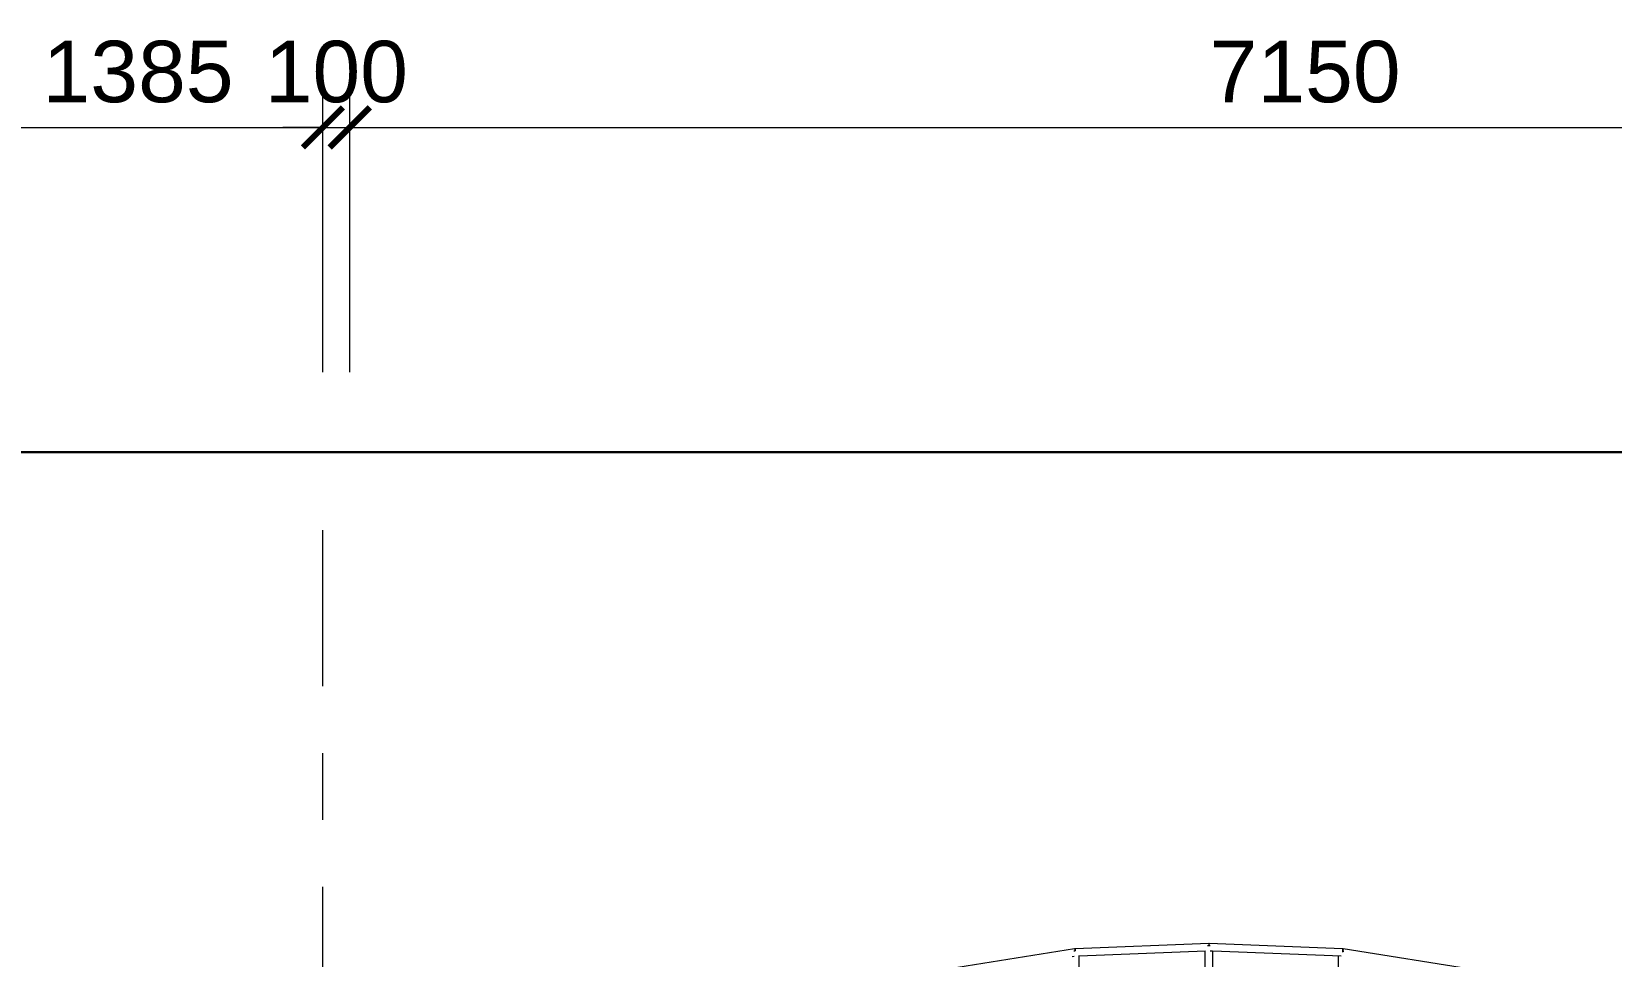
# Model space of a CAD drawing. Header units: millimetres. Extents: x 886808 to 1650903, y -1008069 to 230892.
# Drawn here: x 1040581 to 1046493, y -398468 to -395009 of the extents above; entities that cross this region are included whole.
import ezdxf

# ---------------------------------------------------------------- set-up
doc = ezdxf.new("R2010")
doc.units = ezdxf.units.MM
doc.linetypes.add('CENTER', pattern=[2, 1.25, -0.25, 0.25, -0.25])
doc.layers.get('0').update_dxf_attribs({"lineweight": 0})
for name, color, linetype, lineweight in [('8l NET TO', 8, 'Continuous', 9), ('A-Wall', 113, 'Continuous', 30), ('A_Dim', 8, 'Continuous', 5)]:
    doc.layers.add(name, color=color, linetype=linetype, lineweight=lineweight)
doc.styles.add('TIÊU ĐỀ', font='arial.ttf', dxfattribs={"height": 230})
doc.dimstyles.new('1-100', dxfattribs={"dimtxt": 230, "dimasz": 150, "dimexe": 150, "dimexo": 300, "dimgap": 90, "dimtad": 1, "dimdec": 0, "dimrnd": 5, "dimzin": 0, "dimtxsty": 'TIÊU ĐỀ', "dimblk": 'ARCHTICK', "dimcen": 100, "dimdle": 120, "dimclrd": 256, "dimclre": 256, "dimclrt": 2, "dimadec": 0, "dimazin": 0, "dimtfac": 1, "dimtdec": 0, "dimtix": 1, "dimtmove": 1, "dimatfit": 3, "dimldrblk": 'OPEN30', "dimfxl": 900, "dimtolj": 1, "dimtzin": 0, "dimlwd": 13, "dimlwe": 13, "dimarcsym": 1})

# ---------------------------------------------------------------- blocks, each defined once
blk = doc.blocks.new('_ArchTick')
at = {"color": 0, "linetype": 'ByBlock', "const_width": 0.15}
blk.add_lwpolyline([(-0.5, -0.5), (0.5, 0.5)], dxfattribs=at)
blk = doc.blocks.new('*D336')
at = {"layer": 'A_Dim', "lineweight": 13, "transparency": 16777216}
for p, q in [((1040287.6, -396282.5), (1040287.6, -395217)), ((1041671.4, -396282.5), (1041671.4, -395217)), ((1040167.6, -395367), (1041791.4, -395367))]:
    blk.add_line(p, q, dxfattribs=at)
at = {"layer": 'Defpoints', "color": 0, "transparency": 16777216}
for p in [(1041671.4, -395367), (1040287.6, -396582.5), (1041671.4, -396582.5)]:
    blk.add_point(p, dxfattribs=at)
at = {"layer": 'A_Dim', "lineweight": 13, "transparency": 16777216, "xscale": 150, "yscale": 150, "zscale": 150, "rotation": 180}
blk.add_blockref('_ArchTick', (1040287.6, -395367), dxfattribs=at)
at = {"layer": 'A_Dim', "lineweight": 13, "transparency": 16777216, "xscale": 150, "yscale": 150, "zscale": 150}
blk.add_blockref('_ArchTick', (1041671.4, -395367), dxfattribs=at)
at = {"layer": 'A_Dim', "color": 2, "transparency": 16777216, "insert": (1040979.5, -395159.5), "char_height": 230, "attachment_point": 5, "style": 'TIÊU ĐỀ'}
blk.add_mtext('\\A1;1385', dxfattribs=at)
blk = doc.blocks.new('_Open30')
at = {"color": 0, "linetype": 'ByBlock', "lineweight": -2}
for p, q in [((-1, 0.268), (0, 0)), ((0, 0), (-1, -0.268)), ((0, 0), (-1, 0))]:
    blk.add_line(p, q, dxfattribs=at)
blk = doc.blocks.new('*D337')
at = {"layer": 'A_Dim', "lineweight": 13, "transparency": 16777216}
for p, q in [((1041671.4, -396282.5), (1041671.4, -395217)), ((1041771.4, -396282.5), (1041771.4, -395217)), ((1041671.4, -395367), (1041521.4, -395367)), ((1041671.4, -395367), (1041771.4, -395367)), ((1041771.4, -395367), (1041921.4, -395367))]:
    blk.add_line(p, q, dxfattribs=at)
at = {"layer": 'Defpoints', "color": 0, "transparency": 16777216}
for p in [(1041771.4, -395367), (1041671.4, -396582.5), (1041771.4, -396582.5)]:
    blk.add_point(p, dxfattribs=at)
at = {"layer": 'A_Dim', "lineweight": 13, "transparency": 16777216, "xscale": 150, "yscale": 150, "zscale": 150}
blk.add_blockref('_ArchTick', (1041671.4, -395367), dxfattribs=at)
at = {"layer": 'A_Dim', "lineweight": 13, "transparency": 16777216, "xscale": 150, "yscale": 150, "zscale": 150, "rotation": 180}
blk.add_blockref('_ArchTick', (1041771.4, -395367), dxfattribs=at)
at = {"layer": 'A_Dim', "color": 2, "transparency": 16777216, "insert": (1041721.4, -395159.6), "char_height": 230, "attachment_point": 5, "style": 'TIÊU ĐỀ'}
blk.add_mtext('\\A1;100', dxfattribs=at)
blk = doc.blocks.new('*D721')
at = {"layer": 'A_Dim', "lineweight": 13, "transparency": 16777216}
for p, q in [((1041771.4, -396282.5), (1041771.4, -395217)), ((1048921.4, -396282.5), (1048921.4, -395217)), ((1041651.4, -395367), (1049041.4, -395367))]:
    blk.add_line(p, q, dxfattribs=at)
at = {"layer": 'Defpoints', "color": 0, "transparency": 16777216}
for p in [(1048921.4, -395367), (1041771.4, -396582.5), (1048921.4, -396582.5)]:
    blk.add_point(p, dxfattribs=at)
at = {"layer": 'A_Dim', "lineweight": 13, "transparency": 16777216, "xscale": 150, "yscale": 150, "zscale": 150, "rotation": 180}
blk.add_blockref('_ArchTick', (1041771.4, -395367), dxfattribs=at)
at = {"layer": 'A_Dim', "lineweight": 13, "transparency": 16777216, "xscale": 150, "yscale": 150, "zscale": 150}
blk.add_blockref('_ArchTick', (1048921.4, -395367), dxfattribs=at)
at = {"layer": 'A_Dim', "color": 2, "transparency": 16777216, "insert": (1045346.4, -395159.6), "char_height": 230, "attachment_point": 5, "style": 'TIÊU ĐỀ'}
blk.add_mtext('\\A1;7150', dxfattribs=at)
blk = doc.blocks.new('A$C41046D4A')
at = {"transparency": 33554636}
for p, q in [((3312.7, 6663.9), (3812.7, 6743.9)), ((3812.7, 6743.9), (3813.6, 6744)), ((3812.7, 6743.9), (3814.2, 6734.8)), ((3813.6, 6744), (3814.4, 6744)), ((3814.4, 6744), (4314.4, 6764)), ((3814.4, 6744), (3814.8, 6734.8)), ((4310.3, 6754.7), (4310.4, 6754.7)), ((4310.4, 6754.7), (4314.8, 6754.7)), ((4314.4, 6764), (4315, 6764)), ((4314.4, 6764), (4314.8, 6754.7)), ((4314.8, 6754.7), (4315.2, 6754.7)), ((4315, 6764), (4315.6, 6764)), ((4315.6, 6764), (4315.2, 6754.7)), ((4315.2, 6754.7), (4319.6, 6754.7)), ((4315.6, 6764), (4815.6, 6744)), ((4319.6, 6754.7), (4319.7, 6754.7)), ((4815.6, 6744), (4815.2, 6734.3)), ((4815.6, 6744), (4816.4, 6744)), ((4817.3, 6743.9), (4815.7, 6734.2)), ((4816.4, 6744), (4817.3, 6743.9)), ((4817.3, 6743.9), (5317.3, 6663.9)), ((3802.9, 6713.4), (3810.4, 6714.6)), ((3810.1, 6734.7), (3810.4, 6734.8)), ((3810.4, 6734.8), (3814.2, 6734.8)), ((3814.2, 6734.8), (3814.8, 6734.8)), ((3827.1, 6716), (3830, 6716.1)), ((3830, 6716.1), (4302.9, 6735)), ((3830, 6716.1), (3830, 6716.4)), ((3830, 6654.5), (3830, 6716.1)), ((4300, 6734.9), (4300, 6735.4)), ((4300, 6734.9), (4300, 6666.8)), ((4319.6, 6735.3), (4327.1, 6735)), ((4330, 6667.6), (4330, 6735.4)), ((4330, 6734.9), (4810.4, 6715.7)), ((4800, 6638.4), (4800, 6716.1)), ((4815.2, 6734.3), (4815, 6729.8)), ((4815.7, 6734.2), (4815, 6729.8)), ((4815.2, 6734.3), (4815.7, 6734.2)), ((4815.7, 6734.2), (4819.6, 6734.3)), ((4819.6, 6734.3), (4819.9, 6734.2))]:
    blk.add_line(p, q, dxfattribs=at)

msp = doc.modelspace()

# ---------------------------------------------------------------- linework, layer by layer
at = {"layer": '8l NET TO', "color": 251, "linetype": 'CENTER', "ltscale": 1000, "true_color": 0x636466, "transparency": 33554636}
for p, q in [((1013219.7, -396582.5), (1057280.6, -396582.5)), ((1041671.4, -415457.7), (1041671.4, -396873.3))]:
    msp.add_line(p, q, dxfattribs=at)
at = {"layer": 'A-Wall', "transparency": 33554636}
msp.add_line((1018691.4, -396582.5), (1048596.4, -396582.5), dxfattribs=at)

# ---------------------------------------------------------------- block references
at = {"layer": 'A_Dim', "transparency": 33554636}
msp.add_blockref('A$C41046D4A', (1040671.4, -405182.5), dxfattribs=at)

# ---------------------------------------------------------------- dimensions: what is measured, and where the dimension line sits
for base, p1, p2, picture, middle in [((1041671.4, -395367), (1040287.6, -396582.5), (1041671.4, -396582.5), '*D336', (1040979.5, -395159.5)), ((1041771.4, -395367), (1041671.4, -396582.5), (1041771.4, -396582.5), '*D337', (1041721.4, -395159.6)), ((1048921.4, -395367), (1041771.4, -396582.5), (1048921.4, -396582.5), '*D721', (1045346.4, -395159.6))]:
    dim = msp.add_linear_dim(base=base, p1=p1, p2=p2, dimstyle='1-100', override={"dimscale": 1}, dxfattribs=at)
    dim.commit()
    dim.dimension.update_dxf_attribs({"geometry": picture, "text_midpoint": middle})

doc.saveas('drawing.dxf')
